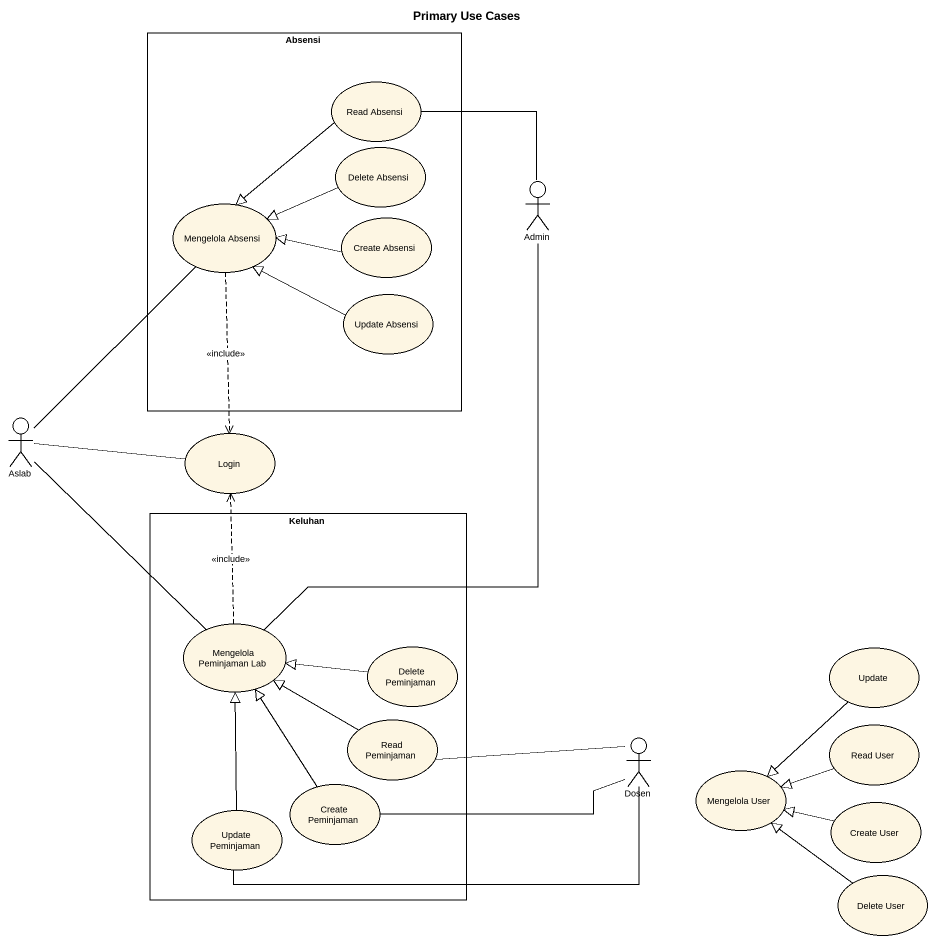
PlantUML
@startuml
title Primary Use Cases
rectangle Absensi {
  usecase "Read Absensi" as Read_Absensi
  usecase "Delete Absensi" as Delete_Absensi
  usecase "Mengelola Absensi" as Mengelola_Absensi
  usecase "Create Absensi" as Create_Absensi
  usecase "Update Absensi" as Update_Absensi
}
actor Admin
actor Aslab
usecase Login
rectangle Keluhan {
  usecase "Mengelola Peminjaman Lab" as Mengelola_Peminjaman_Lab
  usecase "Delete Peminjaman" as Delete_Peminjaman
  usecase "Read Peminjaman" as Read_Peminjaman
  usecase "Update Peminjaman" as Update_Peminjaman
  usecase "Create Peminjaman" as Create_Peminjaman
}
usecase Update
actor Dosen
usecase "Read User" as Read_User
usecase "Mengelola User" as Mengelola_User
usecase "Create User" as Create_User
usecase "Delete User" as Delete_User
Read_Absensi --|> Mengelola_Absensi
Delete_Absensi -left-|> Mengelola_Absensi
Admin -up- Read_Absensi
Admin -- Mengelola_Peminjaman_Lab
Mengelola_Absensi ..> Login : <<include>>
Create_Absensi -left-|> Mengelola_Absensi
Update_Absensi -left-|> Mengelola_Absensi
Aslab -up- Mengelola_Absensi
Aslab -right- Login
Aslab -- Mengelola_Peminjaman_Lab
Mengelola_Peminjaman_Lab .up.> Login : <<include>>
Delete_Peminjaman -left-|> Mengelola_Peminjaman_Lab
Update --|> Mengelola_User
Read_Peminjaman -left-|> Mengelola_Peminjaman_Lab
Dosen -left- Read_Peminjaman
Dosen -left- Update_Peminjaman
Dosen -left- Create_Peminjaman
Read_User -left-|> Mengelola_User
Update_Peminjaman -up-|> Mengelola_Peminjaman_Lab
Create_Peminjaman -up-|> Mengelola_Peminjaman_Lab
Create_User -left-|> Mengelola_User
Delete_User -up-|> Mengelola_User
@enduml
